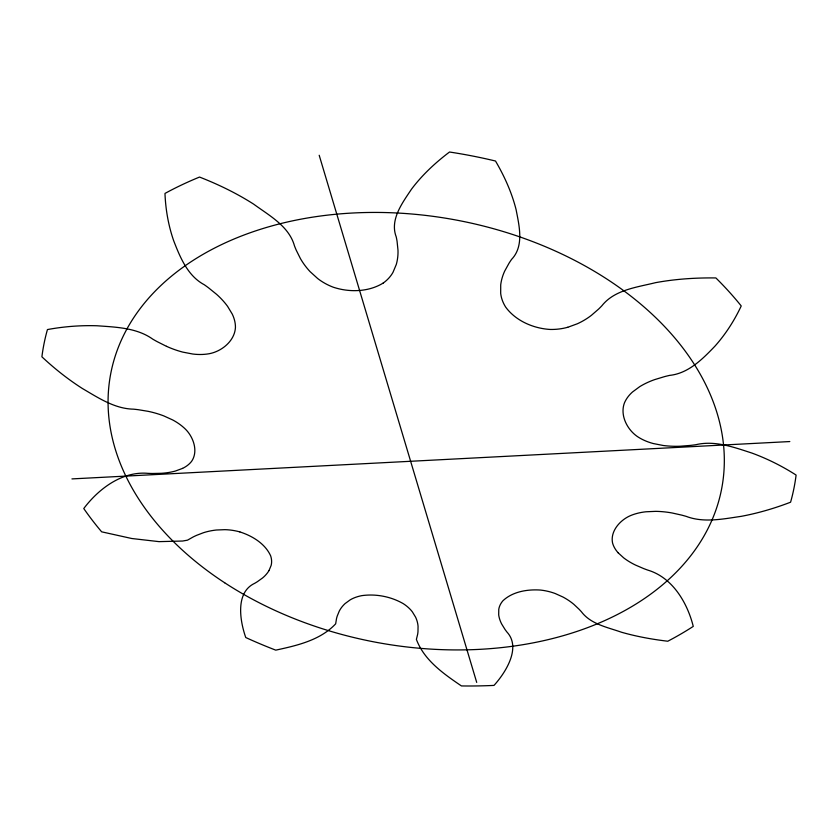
<?xml version="1.0" encoding="UTF-8"?>
<svg xmlns="http://www.w3.org/2000/svg" width="838" height="838" viewBox="0 0 838 838"><rect width="100%" height="100%" fill="white"/><g stroke="black" fill="none" stroke-linecap="round" stroke-linejoin="round"><path stroke-width="1.26" d="M269.008 570.552L271.156 565.378A39.795 24.711 14.8 0 0 270.643 555.814C265.112 543.59 252.196 535.838 239.815 531.9M383.06 283.139C368.448 292.106 349.132 292.535 333.136 287.162A49.065 37.762 15.5 0 1 317.675 278.53L310.102 271.648A76.541 59.561 14.9 0 1 300.402 258.554L296.191 250.101A142.177 112.68 12 0 1 294.442 245.785C289.005 226.208 269.176 215.502 253.725 204.189C236.672 193.285 218.372 184.423 199.538 177.059A381.877 265.353 10.5 0 0 164.971 193.431C165.61 209.448 168.375 225.412 173.623 240.579C180.076 257.276 187.681 275.922 204.304 284.752A129.848 89.163 20.9 0 1 208.557 287.832L216.571 294.327A72.068 50.762 20.5 0 1 227.59 306.352L232.283 314.135A46.771 33.258 20 0 1 235.447 327.375C234.766 340.909 221.703 351.489 209.029 353.751A46.771 33.269 20 0 1 192.813 354.034L182.757 352.107A73.241 52.668 20.4 0 1 166.49 346.314M182.6 468.39L175.299 471.071A67.166 44.194 19 0 1 161.472 473.292L152.61 473.491A126.737 85.047 20.3 0 1 148.085 473.355C122.285 470.956 98.633 488.753 83.769 508.54A381.877 265.353 10.5 0 0 101.649 531.826L131.776 538.509L159.031 541.641L182.611 541.034L187.471 540.175L193.379 536.854A109.705 66.684 13.4 0 1 196.574 535.356L203.393 532.738A60.933 37.532 14.5 0 1 216.33 530.014L224.909 529.668A39.784 24.7 14.8 0 1 239.815 531.889M567.745 327.291L577.382 323.761A76.478 59.435 5.9 0 0 591.419 315.318L598.583 309.096A142.135 112.596 8.7 0 0 601.883 305.765C614.484 289.77 636.88 287.308 655.536 282.668C675.418 279.012 695.676 277.682 715.882 277.944A381.877 265.353 10.5 0 1 741.232 305.954C734.413 320.483 725.666 334.153 714.971 346.136C702.537 359.114 688.365 373.434 669.604 375.393A129.387 88.598 0.3 0 0 664.492 376.639L654.604 379.635A71.848 50.469 0.6 0 0 639.792 386.601L632.449 392.027A46.635 33.08 1.1 0 0 624.383 403.047C619.732 415.658 627.589 430.418 638.409 437.216A46.645 33.091 1.1 0 0 653.2 443.522L663.193 445.491A73.042 52.375 0.7 0 0 680.393 446.214L690.69 445.387A137.505 101.513 0.4 0 0 695.802 444.716C714.783 440.17 734.067 447.283 752.021 453.107C767.461 458.784 782.252 466.19 796.1 475.062A381.877 265.353 10.5 0 1 790.59 502.203C774.584 508.341 758.055 513.202 741.19 516.344C723.142 518.963 703.794 523.08 686.217 516.376A117.32 74.268 3.5 0 0 681.598 515.098L672.128 512.982A65.605 42.424 2.8 0 0 655.777 511.348L645.972 511.777A42.832 27.979 2.8 0 0 630.888 515.454C620.497 519.696 610.158 530.904 612.526 542.835A42.843 27.989 2.8 0 0 618.098 552.734M71.942 478.907L789.815 441.553M166.479 346.324L157.24 341.684A137.841 102.058 20.6 0 1 152.746 339.139C136.762 327.742 116.084 327.145 97.145 325.773C80.5 325.228 63.814 326.548 47.441 329.564A381.877 265.353 10.5 0 0 41.9 356.81C54.418 368.542 67.909 379.258 82.375 388.497C98.182 397.736 114.649 408.808 133.525 409.164A117.718 74.655 17.7 0 1 138.322 409.709L147.959 411.301A65.835 42.654 18.4 0 1 163.808 415.91L172.754 419.985A42.968 28.136 18.4 0 1 185.324 429.046C193.369 436.881 198.501 451.263 191.64 461.288A42.979 28.146 18.4 0 1 182.579 468.379M618.077 552.745L623.744 557.919A66.925 43.943 2.1 0 0 635.592 565.105L643.668 568.583A126.266 84.512 0.9 0 0 647.868 570.133C672.422 577.424 687.349 602.7 693.256 626.395A381.877 265.353 10.5 0 1 667.781 641.227C652.184 639.373 636.671 636.555 621.545 632.25C607.602 627.316 590.853 624.237 581.509 611.887A109.537 66.537 7.8 0 0 579.152 609.32L573.894 604.376A60.818 37.417 6.7 0 0 563.042 597.065L555.28 593.555A39.7 24.627 6.4 0 0 540.678 590.078C527.668 589.145 512.762 591.492 502.957 600.731A39.711 24.627 6.4 0 0 498.767 609.362L498.704 614.935A61.593 38.192 5.8 0 0 501.753 624.153L505.042 629.485A114.806 71.68 4.5 0 0 506.98 632.082C521.456 647.711 505.628 672.589 494.011 685.4A381.877 265.353 10.5 0 1 461.424 685.934C443.679 673.867 424.143 660.292 416.392 639.394L417.649 634.293A108.741 65.793 12.3 0 0 417.984 631.674L418.057 626.332A59.393 36.055 11.1 0 0 415.617 617.208L412.327 611.803A38.569 23.527 10.6 0 0 403.308 603.674C390.979 596.551 375.843 593.639 361.754 595.65A38.569 23.527 10.6 0 0 350.232 599.819L345.078 603.59A59.372 36.044 10.1 0 0 339.254 611.122L337.222 616.087A108.636 65.71 8.9 0 0 336.509 618.633L335.671 623.818C320.326 640.263 296.956 645.564 275.754 650.141A381.877 265.353 10.5 0 1 245.764 637.529C239.909 620.937 235.164 592.476 254.616 583.353A115.162 72.005 16.7 0 0 257.423 581.656L262.577 577.958A61.75 38.328 15.3 0 0 269.019 570.552M319.194 155.26L476.707 682.404M383.081 283.15A49.054 37.752 15.5 0 0 392.991 272.35L396.29 264.473A76.164 58.576 16.9 0 0 397.987 250.216L397.076 241.344A139.663 105.913 19.5 0 0 396.217 236.871C389.649 219.734 402.345 202.932 411.468 189.22C422.163 174.974 435.341 162.729 449.524 152.013A381.877 265.353 10.5 0 1 495.509 161.022C504.424 176.263 511.798 192.52 516.103 209.689C519.214 225.831 524.263 246.194 511.578 259.392A139.412 105.431 1.4 0 0 509.043 263.205L504.717 271.041A76.08 58.388 4 0 0 500.715 284.847L500.684 293.363A49.013 37.658 5.3 0 0 505.639 307.054C515.695 320.839 533.366 328.444 550.116 329.449A49.013 37.668 5.3 0 0 567.735 327.27M224.657 582.756A310.846 214.895 10.5 0 0 720.963 492.136A310.846 214.895 10.5 0 0 302.906 218.802A310.846 214.895 10.5 0 0 224.657 582.756"/></g></svg>
